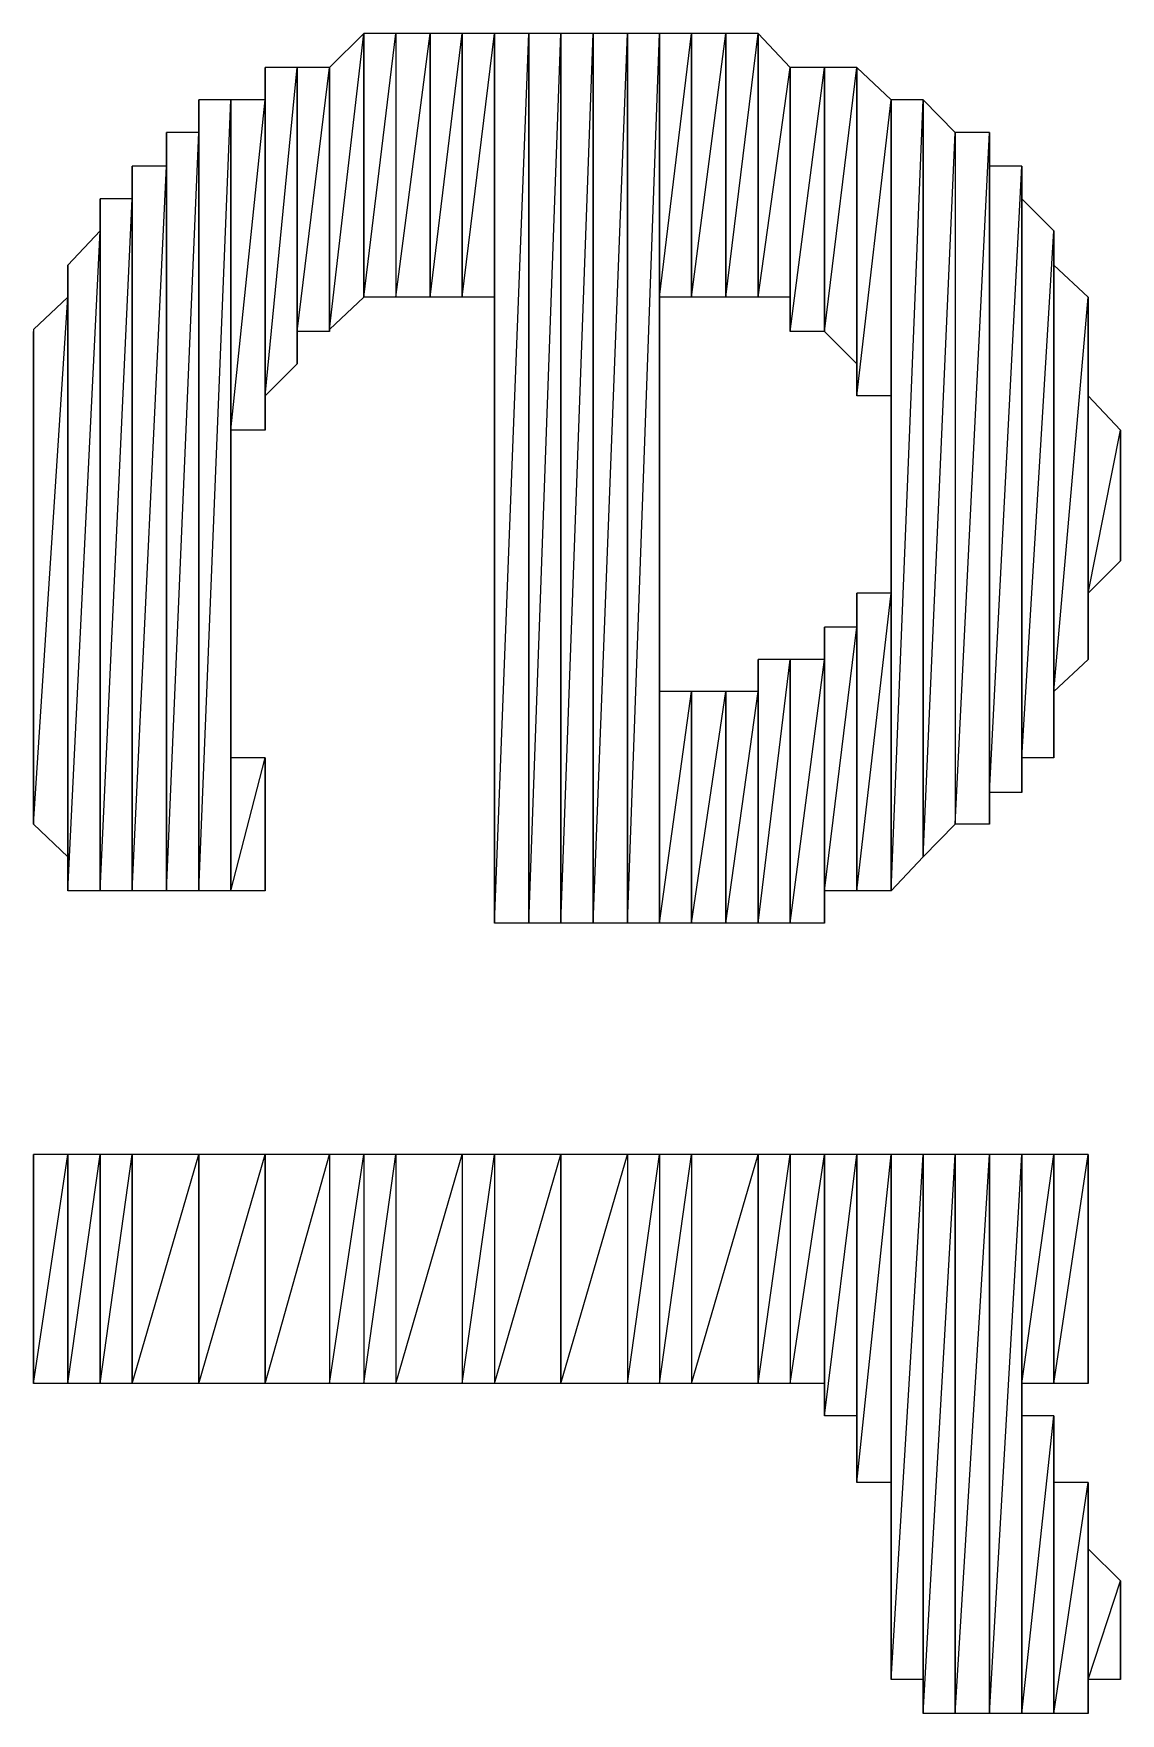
# Model space of a CAD drawing. Extents: x 0.1 to 11.6, y 0.2 to 16.4.
# Drawn here: x 0.91249 to 0.94, y 5.87414 to 5.91667 of the extents above; entities that cross this region are included whole.
import ezdxf

# ---------------------------------------------------------------- set-up
doc = ezdxf.new("R2010")
doc.units = 0
doc.header["$MEASUREMENT"] = 0

msp = doc.modelspace()

# ---------------------------------------------------------------- linework, layer by layer
at = {"color": 0}
for points in [[(0.920844, 5.91667), (0.919976, 5.91581), (0.919976, 5.90918)], [(0.920844, 5.91667), (0.920844, 5.91), (0.919976, 5.90918)], [(0.921658, 5.91667), (0.920844, 5.91667), (0.920844, 5.91)], [(0.921658, 5.91667), (0.921658, 5.91), (0.920844, 5.91)], [(0.920844, 5.91667), (0.920844, 5.91)], [(0.920844, 5.91667), (0.920844, 5.91)], [(0.922526, 5.91667), (0.921658, 5.91667), (0.921658, 5.91)], [(0.922526, 5.91667), (0.922526, 5.91), (0.921658, 5.91)], [(0.92334, 5.91667), (0.922526, 5.91667), (0.922526, 5.91)], [(0.92334, 5.91667), (0.92334, 5.91), (0.922526, 5.91)], [(0.922526, 5.91667), (0.922526, 5.91)], [(0.922526, 5.91667), (0.922526, 5.91)], [(0.922526, 5.91667), (0.922526, 5.91)], [(0.922526, 5.91667), (0.922526, 5.91)], [(0.924154, 5.91667), (0.92334, 5.91667), (0.92334, 5.91)], [(0.924154, 5.91667), (0.924154, 5.91), (0.92334, 5.91)], [(0.92334, 5.91667), (0.92334, 5.91)], [(0.92334, 5.91667), (0.92334, 5.91)], [(0.92334, 5.91667), (0.92334, 5.91)], [(0.92334, 5.91667), (0.92334, 5.91)], [(0.92334, 5.91667), (0.92334, 5.91)], [(0.92334, 5.91667), (0.92334, 5.91)], [(0.92334, 5.91667), (0.92334, 5.91)], [(0.92334, 5.91667), (0.92334, 5.91)], [(0.92334, 5.91667), (0.92334, 5.91)], [(0.92334, 5.91667), (0.92334, 5.91)], [(0.925022, 5.91667), (0.924154, 5.91667), (0.924154, 5.89415)], [(0.925022, 5.91667), (0.925022, 5.89415), (0.924154, 5.89415)], [(0.924154, 5.91667), (0.924154, 5.89415)], [(0.924154, 5.91667), (0.924154, 5.89415)], [(0.924154, 5.91667), (0.924154, 5.89415)], [(0.924154, 5.91667), (0.924154, 5.89415)], [(0.924154, 5.91667), (0.924154, 5.89415)], [(0.924154, 5.91667), (0.924154, 5.89415)], [(0.924154, 5.91667), (0.924154, 5.89415)], [(0.924154, 5.91667), (0.924154, 5.89415)], [(0.924154, 5.91667), (0.924154, 5.89415)], [(0.924154, 5.91667), (0.924154, 5.89415)], [(0.924154, 5.91667), (0.924154, 5.89415)], [(0.924154, 5.91667), (0.924154, 5.89415)], [(0.924154, 5.91667), (0.924154, 5.89415)], [(0.924154, 5.91667), (0.924154, 5.89415)], [(0.924154, 5.91667), (0.924154, 5.89415)], [(0.924154, 5.91667), (0.924154, 5.89415)], [(0.924154, 5.91667), (0.924154, 5.89415)], [(0.924154, 5.91667), (0.924154, 5.89415)], [(0.924154, 5.91667), (0.924154, 5.89415)], [(0.924154, 5.91667), (0.924154, 5.89415)], [(0.924154, 5.91667), (0.924154, 5.89415)], [(0.924154, 5.91667), (0.924154, 5.89415)], [(0.924154, 5.91667), (0.924154, 5.89497)], [(0.924154, 5.91667), (0.924154, 5.89415), (0.924154, 5.89497)], [(0.924154, 5.91667), (0.924154, 5.89497)], [(0.924154, 5.91667), (0.924154, 5.89497)], [(0.924154, 5.91667), (0.924154, 5.91)], [(0.924154, 5.91667), (0.924154, 5.91)], [(0.924154, 5.91667), (0.924154, 5.91)], [(0.924154, 5.91667), (0.924154, 5.91)], [(0.924154, 5.91667), (0.924154, 5.91)], [(0.924154, 5.91667), (0.924154, 5.91)], [(0.924154, 5.91667), (0.924154, 5.91)], [(0.924154, 5.91667), (0.924154, 5.91)], [(0.924154, 5.91667), (0.924154, 5.91)], [(0.924154, 5.91667), (0.924154, 5.91)], [(0.924154, 5.91667), (0.924154, 5.91)], [(0.924154, 5.91667), (0.924154, 5.91)], [(0.924154, 5.91667), (0.924154, 5.91)], [(0.924154, 5.91667), (0.924154, 5.91)], [(0.924154, 5.91667), (0.924154, 5.91)], [(0.924154, 5.91667), (0.924154, 5.91)], [(0.924154, 5.91667), (0.924154, 5.91)], [(0.924154, 5.91667), (0.924154, 5.91)], [(0.925836, 5.91667), (0.925022, 5.91667), (0.925022, 5.89415)], [(0.925836, 5.91667), (0.925836, 5.89415), (0.925022, 5.89415)], [(0.925022, 5.91667), (0.925022, 5.89415)], [(0.925022, 5.91667), (0.925022, 5.89415)], [(0.925022, 5.91667), (0.925022, 5.89415)], [(0.925022, 5.91667), (0.925022, 5.89415)], [(0.925022, 5.91667), (0.925022, 5.89415)], [(0.925022, 5.91667), (0.925022, 5.89415)], [(0.925022, 5.91667), (0.925022, 5.89415)], [(0.925022, 5.91667), (0.925022, 5.89415)], [(0.925022, 5.91667), (0.925022, 5.89415)], [(0.925022, 5.91667), (0.925022, 5.89415)], [(0.925022, 5.91667), (0.925022, 5.89415)], [(0.925022, 5.91667), (0.925022, 5.89415)], [(0.925022, 5.91667), (0.925022, 5.89415)], [(0.925022, 5.91667), (0.925022, 5.89415)], [(0.92665, 5.91667), (0.925836, 5.91667), (0.925836, 5.89415)], [(0.92665, 5.91667), (0.92665, 5.89415), (0.925836, 5.89415)], [(0.925836, 5.91667), (0.925836, 5.89415)], [(0.925836, 5.91667), (0.925836, 5.89415)], [(0.925836, 5.91667), (0.925836, 5.89415)], [(0.925836, 5.91667), (0.925836, 5.89415)], [(0.925836, 5.91667), (0.925836, 5.89415)], [(0.925836, 5.91667), (0.925836, 5.89415)], [(0.925836, 5.91667), (0.925836, 5.89415)], [(0.925836, 5.91667), (0.925836, 5.89415)], [(0.925836, 5.91667), (0.925836, 5.89415)], [(0.925836, 5.91667), (0.925836, 5.89415)], [(0.927518, 5.91667), (0.92665, 5.91667), (0.92665, 5.89415)], [(0.927518, 5.91667), (0.927518, 5.89415), (0.92665, 5.89415)], [(0.92665, 5.91667), (0.92665, 5.89415)], [(0.92665, 5.91667), (0.92665, 5.89415)], [(0.92665, 5.91667), (0.92665, 5.89415)], [(0.92665, 5.91667), (0.92665, 5.89415)], [(0.92665, 5.91667), (0.92665, 5.89415)], [(0.92665, 5.91667), (0.92665, 5.89415)], [(0.92665, 5.91667), (0.92665, 5.89415)], [(0.92665, 5.91667), (0.92665, 5.89415)], [(0.928331, 5.91667), (0.927518, 5.91667), (0.927518, 5.89415)], [(0.928331, 5.91667), (0.928331, 5.89415), (0.927518, 5.89415)], [(0.927518, 5.91667), (0.927518, 5.89415)], [(0.927518, 5.91667), (0.927518, 5.89415)], [(0.927518, 5.91667), (0.927518, 5.89415)], [(0.927518, 5.91667), (0.927518, 5.89415)], [(0.927518, 5.91667), (0.927518, 5.89415)], [(0.927518, 5.91667), (0.927518, 5.89415)], [(0.927518, 5.91667), (0.927518, 5.89415)], [(0.927518, 5.91667), (0.927518, 5.89415)], [(0.927518, 5.91667), (0.927518, 5.89415)], [(0.927518, 5.91667), (0.927518, 5.89415)], [(0.927518, 5.91667), (0.927518, 5.89415)], [(0.927518, 5.91667), (0.927518, 5.89415)], [(0.927518, 5.91667), (0.927518, 5.89415)], [(0.927518, 5.91667), (0.927518, 5.89415)], [(0.929144, 5.91667), (0.928331, 5.91667), (0.928331, 5.91)], [(0.929144, 5.91667), (0.929144, 5.91), (0.928331, 5.91)], [(0.928331, 5.91667), (0.928331, 5.91)], [(0.928331, 5.91667), (0.928331, 5.91)], [(0.928331, 5.91667), (0.928331, 5.91)], [(0.928331, 5.91667), (0.928331, 5.91)], [(0.928331, 5.91667), (0.928331, 5.91)], [(0.928331, 5.91667), (0.928331, 5.91)], [(0.928331, 5.91667), (0.928331, 5.91)], [(0.928331, 5.91667), (0.928331, 5.91)], [(0.928331, 5.91667), (0.928331, 5.91)], [(0.928331, 5.91667), (0.928331, 5.91)], [(0.928331, 5.91667), (0.928331, 5.91)], [(0.928331, 5.91667), (0.928331, 5.91)], [(0.928331, 5.91667), (0.928331, 5.91)], [(0.928331, 5.91667), (0.928331, 5.91)], [(0.928331, 5.91667), (0.928331, 5.91)], [(0.928331, 5.91667), (0.928331, 5.91)], [(0.928331, 5.91667), (0.928331, 5.91)], [(0.928331, 5.91667), (0.928331, 5.91)], [(0.928331, 5.91667), (0.928331, 5.91)], [(0.928331, 5.91667), (0.928331, 5.91)], [(0.928331, 5.91667), (0.928331, 5.91)], [(0.928331, 5.91667), (0.928331, 5.91)], [(0.928331, 5.91667), (0.928331, 5.91)], [(0.928331, 5.91667), (0.928331, 5.91)], [(0.928331, 5.91667), (0.928331, 5.91)], [(0.928331, 5.91667), (0.928331, 5.91)], [(0.928331, 5.91667), (0.928331, 5.91)], [(0.928331, 5.91667), (0.928331, 5.91)], [(0.928331, 5.91667), (0.928331, 5.91)], [(0.928331, 5.91667), (0.928331, 5.91)], [(0.928331, 5.91667), (0.928331, 5.91)], [(0.928331, 5.91667), (0.928331, 5.91)], [(0.928331, 5.91667), (0.928331, 5.91)], [(0.928331, 5.91667), (0.928331, 5.91)], [(0.928331, 5.91667), (0.928331, 5.91)], [(0.928331, 5.91667), (0.928331, 5.91)], [(0.928331, 5.91667), (0.928331, 5.91)], [(0.928331, 5.91667), (0.928331, 5.91)], [(0.928331, 5.91667), (0.928331, 5.91)], [(0.928331, 5.91667), (0.928331, 5.91)], [(0.928331, 5.91667), (0.928331, 5.91)], [(0.928331, 5.91667), (0.928331, 5.91)], [(0.928331, 5.91667), (0.928331, 5.91)], [(0.928331, 5.91667), (0.928331, 5.91)], [(0.928331, 5.91667), (0.928331, 5.91)], [(0.928331, 5.91667), (0.928331, 5.91)], [(0.928331, 5.91667), (0.928331, 5.91)], [(0.928331, 5.91667), (0.928331, 5.91)], [(0.928331, 5.91667), (0.928331, 5.91)], [(0.928331, 5.91667), (0.928331, 5.91)], [(0.928331, 5.91667), (0.928331, 5.91)], [(0.928331, 5.91667), (0.928331, 5.91)], [(0.928331, 5.91667), (0.928331, 5.91)], [(0.928331, 5.91667), (0.928331, 5.91)], [(0.928331, 5.91667), (0.928331, 5.91)], [(0.928331, 5.91667), (0.928331, 5.91)], [(0.928331, 5.91667), (0.928331, 5.91)], [(0.928331, 5.91667), (0.928331, 5.91)], [(0.928331, 5.91667), (0.928331, 5.91)], [(0.928331, 5.91667), (0.928331, 5.91)], [(0.928331, 5.91667), (0.928331, 5.91)], [(0.928331, 5.91667), (0.928331, 5.91)], [(0.928331, 5.91667), (0.928331, 5.91)], [(0.928331, 5.91667), (0.928331, 5.91)], [(0.928331, 5.91667), (0.928331, 5.91)], [(0.928331, 5.91667), (0.928331, 5.91)], [(0.928331, 5.91667), (0.928331, 5.91)], [(0.928331, 5.91667), (0.928331, 5.91)], [(0.928331, 5.91667), (0.928331, 5.91)], [(0.928331, 5.91667), (0.928331, 5.91)], [(0.928331, 5.91667), (0.928331, 5.91)], [(0.928331, 5.91667), (0.928331, 5.91)], [(0.928331, 5.91667), (0.928331, 5.91)], [(0.928331, 5.91667), (0.928331, 5.91)], [(0.928331, 5.91667), (0.928331, 5.91)], [(0.928331, 5.91667), (0.928331, 5.91)], [(0.928331, 5.91667), (0.928331, 5.91)], [(0.928331, 5.91667), (0.928331, 5.91)], [(0.928331, 5.91667), (0.928331, 5.91)], [(0.928331, 5.91667), (0.928331, 5.91)], [(0.928331, 5.91667), (0.928331, 5.91)], [(0.928331, 5.91667), (0.928331, 5.91)], [(0.930012, 5.91667), (0.929144, 5.91667), (0.929144, 5.91)], [(0.930012, 5.91667), (0.930012, 5.91), (0.929144, 5.91)], [(0.929144, 5.91667), (0.929144, 5.91)], [(0.929144, 5.91667), (0.929144, 5.91)], [(0.929144, 5.91667), (0.929144, 5.91)], [(0.929144, 5.91667), (0.929144, 5.91)], [(0.929144, 5.91667), (0.929144, 5.91)], [(0.929144, 5.91667), (0.929144, 5.91)], [(0.930826, 5.91667), (0.930012, 5.91667), (0.930012, 5.91)], [(0.930826, 5.91667), (0.930826, 5.91), (0.930012, 5.91)], [(0.930012, 5.91667), (0.930012, 5.91)], [(0.930012, 5.91667), (0.930012, 5.91)], [(0.930012, 5.91667), (0.930012, 5.91)], [(0.930012, 5.91667), (0.930012, 5.91)], [(0.93164, 5.91581), (0.930826, 5.91667), (0.930826, 5.91)], [(0.930826, 5.91667), (0.930826, 5.91)], [(0.930826, 5.91667), (0.930826, 5.91)], [(0.930826, 5.91667), (0.930826, 5.91)], [(0.930826, 5.91667), (0.930826, 5.91)], [(0.930826, 5.91667), (0.930826, 5.91)], [(0.930826, 5.91667), (0.930826, 5.91)], [(0.930826, 5.91667), (0.930826, 5.91)], [(0.930826, 5.91667), (0.930826, 5.91)], [(0.919163, 5.91581), (0.918349, 5.91581), (0.918349, 5.9075)], [(0.919163, 5.91581), (0.919163, 5.90831), (0.918349, 5.9075)], [(0.918349, 5.91581), (0.918349, 5.90663)], [(0.918349, 5.91581), (0.918349, 5.90663)], [(0.919976, 5.91581), (0.919163, 5.91581), (0.919163, 5.90913)], [(0.919976, 5.91581), (0.919976, 5.90913), (0.919163, 5.90913)], [(0.919163, 5.91581), (0.919163, 5.90913)], [(0.919163, 5.91581), (0.919163, 5.90913)], [(0.919163, 5.91581), (0.919163, 5.90831)], [(0.919163, 5.91581), (0.919163, 5.90831)], [(0.919976, 5.91581), (0.919976, 5.90913)], [(0.919976, 5.91581), (0.919976, 5.90913)], [(0.93164, 5.91581), (0.93164, 5.91), (0.930826, 5.91)], [(0.932508, 5.91581), (0.93164, 5.91581), (0.93164, 5.90913)], [(0.932508, 5.91581), (0.932508, 5.90913), (0.93164, 5.90913)], [(0.93164, 5.91581), (0.93164, 5.90913)], [(0.93164, 5.91581), (0.93164, 5.90913)], [(0.93164, 5.91581), (0.93164, 5.91)], [(0.93164, 5.91581), (0.93164, 5.90913), (0.93164, 5.91)], [(0.93164, 5.91581), (0.93164, 5.91)], [(0.93164, 5.91581), (0.93164, 5.91)], [(0.933322, 5.91581), (0.932508, 5.91581), (0.932508, 5.90913)], [(0.933322, 5.91581), (0.933322, 5.90831), (0.932508, 5.90913)], [(0.932508, 5.91581), (0.932508, 5.90913)], [(0.932508, 5.91581), (0.932508, 5.90913)], [(0.932508, 5.91581), (0.932508, 5.90913)], [(0.932508, 5.91581), (0.932508, 5.90913)], [(0.932508, 5.91581), (0.932508, 5.90913)], [(0.932508, 5.91581), (0.932508, 5.90913)], [(0.932508, 5.91581), (0.932508, 5.90913)], [(0.932508, 5.91581), (0.932508, 5.90913)], [(0.932508, 5.91581), (0.932508, 5.90913)], [(0.932508, 5.91581), (0.932508, 5.90913)], [(0.93419, 5.91499), (0.933322, 5.91581), (0.933322, 5.9075)], [(0.933322, 5.91581), (0.933322, 5.9075)], [(0.933322, 5.91581), (0.933322, 5.9075)], [(0.933322, 5.91581), (0.933322, 5.90831)], [(0.933322, 5.91581), (0.933322, 5.9075), (0.933322, 5.90831)], [(0.933322, 5.91581), (0.933322, 5.90831)], [(0.933322, 5.91581), (0.933322, 5.90831)], [(0.933322, 5.91581), (0.933322, 5.90831)], [(0.933322, 5.91581), (0.933322, 5.90831)], [(0.933322, 5.91581), (0.933322, 5.90831)], [(0.933322, 5.91581), (0.933322, 5.90831)], [(0.933322, 5.91581), (0.933322, 5.90831)], [(0.933322, 5.91581), (0.933322, 5.90831)], [(0.933322, 5.91581), (0.933322, 5.90831)], [(0.933322, 5.91581), (0.933322, 5.90831)], [(0.917481, 5.91499), (0.916667, 5.91499), (0.916667, 5.89497)], [(0.917481, 5.91499), (0.917481, 5.89497), (0.916667, 5.89497)], [(0.916667, 5.91499), (0.916667, 5.89497)], [(0.916667, 5.91499), (0.916667, 5.89497)], [(0.918349, 5.91499), (0.917481, 5.91499), (0.917481, 5.90663)], [(0.918349, 5.91499), (0.918349, 5.90663), (0.917481, 5.90663)], [(0.917481, 5.91499), (0.917481, 5.90663)], [(0.917481, 5.91499), (0.917481, 5.90663)], [(0.917481, 5.91499), (0.917481, 5.905)], [(0.917481, 5.91499), (0.917481, 5.905)], [(0.917481, 5.91499), (0.917481, 5.90414)], [(0.917481, 5.91499), (0.917481, 5.90414)], [(0.917481, 5.91499), (0.917481, 5.89497)], [(0.917481, 5.91499), (0.917481, 5.89497)], [(0.917481, 5.91499), (0.917481, 5.89497)], [(0.917481, 5.91499), (0.917481, 5.89497)], [(0.917481, 5.91499), (0.917481, 5.89497)], [(0.917481, 5.91499), (0.917481, 5.89497)], [(0.917481, 5.91499), (0.917481, 5.89497)], [(0.917481, 5.91499), (0.917481, 5.89497)], [(0.917481, 5.91499), (0.917481, 5.89497)], [(0.917481, 5.91499), (0.917481, 5.89497)], [(0.93419, 5.91499), (0.93419, 5.9075), (0.933322, 5.9075)], [(0.935004, 5.91499), (0.93419, 5.91499), (0.93419, 5.89497)], [(0.935004, 5.91499), (0.935004, 5.89583), (0.93419, 5.89497)], [(0.93419, 5.91499), (0.93419, 5.905)], [(0.93419, 5.91499), (0.93419, 5.905)], [(0.93419, 5.91499), (0.93419, 5.90582)], [(0.93419, 5.91499), (0.93419, 5.905), (0.93419, 5.90582)], [(0.93419, 5.91499), (0.93419, 5.90582)], [(0.93419, 5.91499), (0.93419, 5.90582)], [(0.93419, 5.91499), (0.93419, 5.90582)], [(0.93419, 5.91499), (0.93419, 5.90582)], [(0.93419, 5.91499), (0.93419, 5.90663)], [(0.93419, 5.91499), (0.93419, 5.90582), (0.93419, 5.90663)], [(0.93419, 5.91499), (0.93419, 5.90663)], [(0.93419, 5.91499), (0.93419, 5.90663)], [(0.93419, 5.91499), (0.93419, 5.90663)], [(0.93419, 5.91499), (0.93419, 5.90663)], [(0.93419, 5.91499), (0.93419, 5.90663)], [(0.93419, 5.91499), (0.93419, 5.90663)], [(0.93419, 5.91499), (0.93419, 5.90663)], [(0.93419, 5.91499), (0.93419, 5.90663)], [(0.93419, 5.91499), (0.93419, 5.9075)], [(0.93419, 5.91499), (0.93419, 5.90663), (0.93419, 5.9075)], [(0.93419, 5.91499), (0.93419, 5.9075)], [(0.93419, 5.91499), (0.93419, 5.9075)], [(0.93419, 5.91499), (0.93419, 5.9075)], [(0.93419, 5.91499), (0.93419, 5.9075)], [(0.935818, 5.91417), (0.935004, 5.91499), (0.935004, 5.89583)], [(0.935004, 5.91499), (0.935004, 5.89583)], [(0.935004, 5.91499), (0.935004, 5.89583)], [(0.916667, 5.91417), (0.915853, 5.91417), (0.915853, 5.89497)], [(0.916667, 5.91417), (0.916667, 5.89497), (0.915853, 5.89497)], [(0.915853, 5.91417), (0.915853, 5.89497)], [(0.915853, 5.91417), (0.915853, 5.89497)], [(0.916667, 5.91417), (0.916667, 5.89497)], [(0.916667, 5.91417), (0.916667, 5.89497)], [(0.916667, 5.91417), (0.916667, 5.89497)], [(0.916667, 5.91417), (0.916667, 5.89497)], [(0.935818, 5.91417), (0.935818, 5.89665), (0.935004, 5.89583)], [(0.936686, 5.91417), (0.935818, 5.91417), (0.935818, 5.89665)], [(0.936686, 5.91417), (0.936686, 5.89665), (0.935818, 5.89665)], [(0.936686, 5.91331), (0.936686, 5.91417), (0.936686, 5.89665)], [(0.915853, 5.91331), (0.914985, 5.91331), (0.914985, 5.89497)], [(0.915853, 5.91331), (0.915853, 5.89497), (0.914985, 5.89497)], [(0.914985, 5.91331), (0.914985, 5.89497)], [(0.914985, 5.91331), (0.914985, 5.89497)], [(0.915853, 5.91331), (0.915853, 5.89497)], [(0.915853, 5.91331), (0.915853, 5.89497)], [(0.9375, 5.91331), (0.936686, 5.91331), (0.936686, 5.89746)], [(0.9375, 5.91331), (0.9375, 5.89746), (0.936686, 5.89746)], [(0.936686, 5.91331), (0.936686, 5.89665)], [(0.9375, 5.91249), (0.9375, 5.91331), (0.9375, 5.89746)], [(0.914985, 5.91249), (0.914171, 5.91249), (0.914171, 5.89497)], [(0.914985, 5.91249), (0.914985, 5.89497), (0.914171, 5.89497)], [(0.914171, 5.91249), (0.914171, 5.89497)], [(0.914171, 5.91249), (0.914171, 5.89497)], [(0.914985, 5.91249), (0.914985, 5.89497)], [(0.914985, 5.91249), (0.914985, 5.89497)], [(0.914985, 5.91249), (0.914985, 5.89497)], [(0.914985, 5.91249), (0.914985, 5.89497)], [(0.938314, 5.91168), (0.9375, 5.91249), (0.9375, 5.89833)], [(0.9375, 5.91249), (0.9375, 5.89746)], [(0.914171, 5.91168), (0.913357, 5.91081), (0.913357, 5.89497)], [(0.914171, 5.91168), (0.914171, 5.89497), (0.913357, 5.89497)], [(0.914171, 5.91168), (0.914171, 5.89497)], [(0.914171, 5.91168), (0.914171, 5.89497)], [(0.914171, 5.91168), (0.914171, 5.89497)], [(0.914171, 5.91168), (0.914171, 5.89497)], [(0.914171, 5.91168), (0.914171, 5.89497)], [(0.914171, 5.91168), (0.914171, 5.89497)], [(0.914171, 5.91168), (0.914171, 5.89497)], [(0.914171, 5.91168), (0.914171, 5.89497)], [(0.914171, 5.91168), (0.914171, 5.89497)], [(0.914171, 5.91168), (0.914171, 5.89497)], [(0.938314, 5.91168), (0.938314, 5.89833), (0.9375, 5.89833)], [(0.938314, 5.91081), (0.938314, 5.91168), (0.938314, 5.89833)], [(0.913357, 5.91081), (0.913357, 5.89497)], [(0.913357, 5.91081), (0.913357, 5.89497)], [(0.913357, 5.91081), (0.913357, 5.89497)], [(0.913357, 5.91081), (0.913357, 5.89497)], [(0.913357, 5.91081), (0.913357, 5.89497)], [(0.913357, 5.91081), (0.913357, 5.89497)], [(0.913357, 5.91081), (0.913357, 5.89497)], [(0.913357, 5.91081), (0.913357, 5.89497)], [(0.939182, 5.91), (0.938314, 5.91081), (0.938314, 5.90001)], [(0.938314, 5.91081), (0.938314, 5.89914)], [(0.938314, 5.91081), (0.938314, 5.89914)], [(0.938314, 5.91081), (0.938314, 5.89833)], [(0.913357, 5.91), (0.912489, 5.90918), (0.912489, 5.89665)], [(0.913357, 5.91), (0.913357, 5.89583), (0.912489, 5.89665)], [(0.913357, 5.91), (0.913357, 5.89497)], [(0.913357, 5.91), (0.913357, 5.89497)], [(0.913357, 5.91), (0.913357, 5.89497)], [(0.913357, 5.91), (0.913357, 5.89497)], [(0.913357, 5.91), (0.913357, 5.89497)], [(0.913357, 5.91), (0.913357, 5.89497)], [(0.913357, 5.91), (0.913357, 5.89583)], [(0.913357, 5.91), (0.913357, 5.89497), (0.913357, 5.89583)], [(0.913357, 5.91), (0.913357, 5.89583)], [(0.913357, 5.91), (0.913357, 5.89583)], [(0.913357, 5.91), (0.913357, 5.89583)], [(0.913357, 5.91), (0.913357, 5.89583)], [(0.924154, 5.91), (0.924154, 5.90001)], [(0.924154, 5.91), (0.924154, 5.89833), (0.924154, 5.90001)], [(0.928331, 5.90913), (0.928331, 5.91), (0.928331, 5.90831)], [(0.939182, 5.91), (0.939182, 5.90082), (0.938314, 5.90001)], [(0.939182, 5.90913), (0.939182, 5.91), (0.939182, 5.90082)], [(0.912489, 5.90913), (0.912489, 5.89665)], [(0.912489, 5.90913), (0.912489, 5.89665)], [(0.912489, 5.90913), (0.912489, 5.89665)], [(0.912489, 5.90913), (0.912489, 5.89665)], [(0.912489, 5.90913), (0.912489, 5.89746)], [(0.912489, 5.90913), (0.912489, 5.89665), (0.912489, 5.89746)], [(0.928331, 5.90913), (0.928331, 5.90831)], [(0.939182, 5.90831), (0.939182, 5.90913), (0.939182, 5.90082)], [(0.939182, 5.90913), (0.939182, 5.90082)], [(0.912489, 5.90831), (0.912489, 5.89833)], [(0.912489, 5.90831), (0.912489, 5.89746), (0.912489, 5.89833)], [(0.912489, 5.90831), (0.912489, 5.89833)], [(0.912489, 5.90831), (0.912489, 5.89833)], [(0.912489, 5.90831), (0.912489, 5.89914)], [(0.912489, 5.90831), (0.912489, 5.89833), (0.912489, 5.89914)], [(0.928331, 5.9075), (0.928331, 5.90831)], [(0.939182, 5.9075), (0.939182, 5.90831), (0.939182, 5.90164)], [(0.939182, 5.90831), (0.939182, 5.90082)], [(0.912489, 5.9075), (0.912489, 5.89914)], [(0.912489, 5.9075), (0.912489, 5.89914)], [(0.912489, 5.9075), (0.912489, 5.90001)], [(0.912489, 5.9075), (0.912489, 5.89914), (0.912489, 5.90001)], [(0.912489, 5.9075), (0.912489, 5.90082)], [(0.912489, 5.9075), (0.912489, 5.90001), (0.912489, 5.90082)], [(0.928331, 5.9075), (0.928331, 5.90663)], [(0.939996, 5.90663), (0.939182, 5.9075), (0.939182, 5.9025)], [(0.939182, 5.9075), (0.939182, 5.90164)], [(0.912489, 5.90663), (0.912489, 5.90082)], [(0.912489, 5.90663), (0.912489, 5.90082)], [(0.912489, 5.90663), (0.912489, 5.90164)], [(0.912489, 5.90663), (0.912489, 5.90082), (0.912489, 5.90164)], [(0.912489, 5.90663), (0.912489, 5.9025)], [(0.912489, 5.90663), (0.912489, 5.90164), (0.912489, 5.9025)], [(0.928331, 5.90663), (0.928331, 5.90414)], [(0.928331, 5.90663), (0.928331, 5.90414)], [(0.939996, 5.90663), (0.939996, 5.90332), (0.939182, 5.9025)], [(0.939996, 5.90582), (0.939996, 5.90663), (0.939996, 5.90332)], [(0.912489, 5.90582), (0.912489, 5.90332)], [(0.912489, 5.90582), (0.912489, 5.9025), (0.912489, 5.90332)], [(0.912489, 5.90582), (0.912489, 5.90332)], [(0.912489, 5.90582), (0.912489, 5.90332)], [(0.912489, 5.90582), (0.912489, 5.90414)], [(0.912489, 5.90582), (0.912489, 5.90332), (0.912489, 5.90414)], [(0.939996, 5.90582), (0.939996, 5.90414)], [(0.939996, 5.90582), (0.939996, 5.90332)], [(0.912489, 5.905), (0.912489, 5.90414)], [(0.93419, 5.905), (0.93419, 5.89497)], [(0.93419, 5.905), (0.93419, 5.89497)], [(0.93419, 5.905), (0.93419, 5.89497)], [(0.93419, 5.905), (0.93419, 5.89497)], [(0.93419, 5.905), (0.93419, 5.89497)], [(0.93419, 5.905), (0.93419, 5.89497)], [(0.917481, 5.90332), (0.917481, 5.90414), (0.917481, 5.89497)], [(0.928331, 5.90414), (0.928331, 5.9025)], [(0.928331, 5.90414), (0.928331, 5.9025)], [(0.93419, 5.90414), (0.93419, 5.89497)], [(0.93419, 5.90414), (0.93419, 5.89497)], [(0.93419, 5.90414), (0.93419, 5.89497)], [(0.93419, 5.90414), (0.93419, 5.89497)], [(0.93419, 5.90414), (0.93419, 5.89497)], [(0.93419, 5.90414), (0.93419, 5.89497)], [(0.93419, 5.90414), (0.93419, 5.89497)], [(0.93419, 5.90414), (0.93419, 5.89497)], [(0.917481, 5.9025), (0.917481, 5.90332), (0.917481, 5.89497)], [(0.917481, 5.90332), (0.917481, 5.89497)], [(0.917481, 5.90332), (0.917481, 5.89497)], [(0.917481, 5.90332), (0.917481, 5.89497)], [(0.93419, 5.90332), (0.93419, 5.89497)], [(0.93419, 5.90332), (0.93419, 5.89497)], [(0.93419, 5.90332), (0.93419, 5.89497)], [(0.93419, 5.90332), (0.93419, 5.89497)], [(0.93419, 5.90332), (0.93419, 5.89497)], [(0.93419, 5.90332), (0.93419, 5.89497)], [(0.93419, 5.90332), (0.93419, 5.89497)], [(0.93419, 5.90332), (0.93419, 5.89497)], [(0.93419, 5.90332), (0.93419, 5.89497)], [(0.93419, 5.90332), (0.93419, 5.89497)], [(0.93419, 5.90332), (0.93419, 5.89497)], [(0.93419, 5.90332), (0.93419, 5.89497)], [(0.917481, 5.90164), (0.917481, 5.9025), (0.917481, 5.89497)], [(0.917481, 5.9025), (0.917481, 5.89497)], [(0.917481, 5.9025), (0.917481, 5.89497)], [(0.917481, 5.9025), (0.917481, 5.89497)], [(0.928331, 5.90164), (0.928331, 5.9025), (0.928331, 5.90082)], [(0.93419, 5.9025), (0.933322, 5.9025), (0.933322, 5.89497)], [(0.93419, 5.9025), (0.93419, 5.89497), (0.933322, 5.89497)], [(0.933322, 5.9025), (0.933322, 5.89497)], [(0.933322, 5.9025), (0.933322, 5.89497)], [(0.933322, 5.9025), (0.933322, 5.89497)], [(0.933322, 5.9025), (0.933322, 5.89497)], [(0.933322, 5.9025), (0.933322, 5.89497)], [(0.933322, 5.9025), (0.933322, 5.89497)], [(0.933322, 5.9025), (0.933322, 5.89497)], [(0.933322, 5.9025), (0.933322, 5.89497)], [(0.917481, 5.90082), (0.917481, 5.90164), (0.917481, 5.89497)], [(0.917481, 5.90164), (0.917481, 5.89497)], [(0.928331, 5.90164), (0.928331, 5.90082)], [(0.928331, 5.90164), (0.928331, 5.90082)], [(0.933322, 5.90164), (0.932508, 5.90164), (0.932508, 5.89497)], [(0.933322, 5.90164), (0.933322, 5.89497), (0.932508, 5.89497)], [(0.932508, 5.90164), (0.932508, 5.89497)], [(0.932508, 5.90164), (0.932508, 5.89497)], [(0.932508, 5.90164), (0.932508, 5.89415)], [(0.932508, 5.90164), (0.932508, 5.89415)], [(0.932508, 5.90164), (0.932508, 5.89415)], [(0.932508, 5.90164), (0.932508, 5.89415)], [(0.932508, 5.90164), (0.932508, 5.89415)], [(0.932508, 5.90164), (0.932508, 5.89415)], [(0.933322, 5.90164), (0.933322, 5.89497)], [(0.933322, 5.90164), (0.933322, 5.89497)], [(0.933322, 5.90164), (0.933322, 5.89497)], [(0.933322, 5.90164), (0.933322, 5.89497)], [(0.917481, 5.90001), (0.917481, 5.90082), (0.917481, 5.89497)], [(0.917481, 5.90082), (0.917481, 5.89497)], [(0.917481, 5.90082), (0.917481, 5.89497)], [(0.917481, 5.90082), (0.917481, 5.89497)], [(0.928331, 5.90082), (0.928331, 5.90082)], [(0.928331, 5.90001), (0.928331, 5.90082), (0.928331, 5.89415)], [(0.93164, 5.90082), (0.930826, 5.90082), (0.930826, 5.89415)], [(0.93164, 5.90082), (0.93164, 5.89415), (0.930826, 5.89415)], [(0.930826, 5.90082), (0.930826, 5.89415)], [(0.930826, 5.90082), (0.930826, 5.89415)], [(0.930826, 5.90082), (0.930826, 5.89415)], [(0.930826, 5.90082), (0.930826, 5.89415)], [(0.930826, 5.90082), (0.930826, 5.89415)], [(0.930826, 5.90082), (0.930826, 5.89415)], [(0.932508, 5.90082), (0.93164, 5.90082), (0.93164, 5.89415)], [(0.932508, 5.90082), (0.932508, 5.89415), (0.93164, 5.89415)], [(0.93164, 5.90082), (0.93164, 5.89415)], [(0.93164, 5.90082), (0.93164, 5.89415)], [(0.93164, 5.90082), (0.93164, 5.89415)], [(0.93164, 5.90082), (0.93164, 5.89415)], [(0.93164, 5.90082), (0.93164, 5.89415)], [(0.93164, 5.90082), (0.93164, 5.89415)], [(0.93164, 5.90082), (0.93164, 5.89415)], [(0.93164, 5.90082), (0.93164, 5.89415)], [(0.932508, 5.90082), (0.932508, 5.89415)], [(0.932508, 5.90082), (0.932508, 5.89415)], [(0.917481, 5.89914), (0.917481, 5.90001), (0.917481, 5.89497)], [(0.917481, 5.90001), (0.917481, 5.89497)], [(0.929144, 5.90001), (0.928331, 5.90001), (0.928331, 5.89415)], [(0.929144, 5.90001), (0.929144, 5.89415), (0.928331, 5.89415)], [(0.928331, 5.90001), (0.928331, 5.89415)], [(0.928331, 5.90001), (0.928331, 5.89415)], [(0.928331, 5.90001), (0.928331, 5.89415)], [(0.928331, 5.90001), (0.928331, 5.89415)], [(0.928331, 5.90001), (0.928331, 5.89415)], [(0.928331, 5.90001), (0.928331, 5.89415)], [(0.928331, 5.90001), (0.928331, 5.89415)], [(0.928331, 5.90001), (0.928331, 5.89415)], [(0.928331, 5.90001), (0.928331, 5.89415)], [(0.928331, 5.90001), (0.928331, 5.89415)], [(0.928331, 5.90001), (0.928331, 5.89415)], [(0.928331, 5.90001), (0.928331, 5.89415)], [(0.928331, 5.90001), (0.928331, 5.89415)], [(0.928331, 5.90001), (0.928331, 5.89415)], [(0.928331, 5.90001), (0.928331, 5.89415)], [(0.928331, 5.90001), (0.928331, 5.89415)], [(0.928331, 5.90001), (0.928331, 5.89415)], [(0.928331, 5.90001), (0.928331, 5.89415)], [(0.928331, 5.90001), (0.928331, 5.89415)], [(0.928331, 5.90001), (0.928331, 5.89415)], [(0.928331, 5.90001), (0.928331, 5.89415)], [(0.928331, 5.90001), (0.928331, 5.89415)], [(0.928331, 5.90001), (0.928331, 5.89415)], [(0.928331, 5.90001), (0.928331, 5.89415)], [(0.928331, 5.90001), (0.928331, 5.89415)], [(0.928331, 5.90001), (0.928331, 5.89415)], [(0.928331, 5.90001), (0.928331, 5.89415)], [(0.928331, 5.90001), (0.928331, 5.89415)], [(0.928331, 5.90001), (0.928331, 5.89415)], [(0.928331, 5.90001), (0.928331, 5.89415)], [(0.928331, 5.90001), (0.928331, 5.89415)], [(0.928331, 5.90001), (0.928331, 5.89415)], [(0.928331, 5.90001), (0.928331, 5.89415)], [(0.928331, 5.90001), (0.928331, 5.89415)], [(0.928331, 5.90001), (0.928331, 5.89415)], [(0.928331, 5.90001), (0.928331, 5.89415)], [(0.928331, 5.90001), (0.928331, 5.89415)], [(0.928331, 5.90001), (0.928331, 5.89415)], [(0.928331, 5.90001), (0.928331, 5.89415)], [(0.928331, 5.90001), (0.928331, 5.89415)], [(0.928331, 5.90001), (0.928331, 5.89415)], [(0.928331, 5.90001), (0.928331, 5.89415)], [(0.928331, 5.90001), (0.928331, 5.89415)], [(0.928331, 5.90001), (0.928331, 5.89415)], [(0.928331, 5.90001), (0.928331, 5.89415)], [(0.928331, 5.90001), (0.928331, 5.89415)], [(0.928331, 5.90001), (0.928331, 5.89415)], [(0.928331, 5.90001), (0.928331, 5.89415)], [(0.928331, 5.90001), (0.928331, 5.89415)], [(0.928331, 5.90001), (0.928331, 5.89415)], [(0.928331, 5.90001), (0.928331, 5.89415)], [(0.928331, 5.90001), (0.928331, 5.89415)], [(0.928331, 5.90001), (0.928331, 5.89415)], [(0.928331, 5.90001), (0.928331, 5.89415)], [(0.928331, 5.90001), (0.928331, 5.89415)], [(0.928331, 5.90001), (0.928331, 5.89415)], [(0.928331, 5.90001), (0.928331, 5.89415)], [(0.928331, 5.90001), (0.928331, 5.89415)], [(0.928331, 5.90001), (0.928331, 5.89415)], [(0.928331, 5.90001), (0.928331, 5.89415)], [(0.928331, 5.90001), (0.928331, 5.89415)], [(0.928331, 5.90001), (0.928331, 5.89415)], [(0.928331, 5.90001), (0.928331, 5.89415)], [(0.928331, 5.90001), (0.928331, 5.89415)], [(0.928331, 5.90001), (0.928331, 5.89415)], [(0.928331, 5.90001), (0.928331, 5.89415)], [(0.928331, 5.90001), (0.928331, 5.89415)], [(0.928331, 5.90001), (0.928331, 5.89415)], [(0.928331, 5.90001), (0.928331, 5.89415)], [(0.928331, 5.90001), (0.928331, 5.89415)], [(0.928331, 5.90001), (0.928331, 5.89415)], [(0.928331, 5.90001), (0.928331, 5.89415)], [(0.928331, 5.90001), (0.928331, 5.89415)], [(0.928331, 5.90001), (0.928331, 5.89415)], [(0.928331, 5.90001), (0.928331, 5.89415)], [(0.928331, 5.90001), (0.928331, 5.89415)], [(0.928331, 5.90001), (0.928331, 5.89415)], [(0.930012, 5.90001), (0.929144, 5.90001), (0.929144, 5.89415)], [(0.930012, 5.90001), (0.930012, 5.89415), (0.929144, 5.89415)], [(0.929144, 5.90001), (0.929144, 5.89415)], [(0.929144, 5.90001), (0.929144, 5.89415)], [(0.929144, 5.90001), (0.929144, 5.89415)], [(0.929144, 5.90001), (0.929144, 5.89415)], [(0.930826, 5.90001), (0.930012, 5.90001), (0.930012, 5.89415)], [(0.930826, 5.90001), (0.930826, 5.89415), (0.930012, 5.89415)], [(0.930012, 5.90001), (0.930012, 5.89415)], [(0.930012, 5.90001), (0.930012, 5.89415)], [(0.930012, 5.90001), (0.930012, 5.89415)], [(0.930012, 5.90001), (0.930012, 5.89415)], [(0.930012, 5.90001), (0.930012, 5.89415)], [(0.930012, 5.90001), (0.930012, 5.89415)], [(0.930012, 5.90001), (0.930012, 5.89415)], [(0.930012, 5.90001), (0.930012, 5.89415)], [(0.917481, 5.89833), (0.917481, 5.89914), (0.917481, 5.89497)], [(0.917481, 5.89914), (0.917481, 5.89497)], [(0.917481, 5.89914), (0.917481, 5.89497)], [(0.917481, 5.89914), (0.917481, 5.89497)], [(0.918349, 5.89833), (0.917481, 5.89833), (0.917481, 5.89497)], [(0.918349, 5.89833), (0.918349, 5.89497), (0.917481, 5.89497)], [(0.917481, 5.89833), (0.917481, 5.89497)], [(0.917481, 5.89833), (0.917481, 5.89497)], [(0.917481, 5.89833), (0.917481, 5.89497)], [(0.918349, 5.89746), (0.918349, 5.89833), (0.918349, 5.89497)], [(0.924154, 5.89833), (0.924154, 5.89497)], [(0.924154, 5.89833), (0.924154, 5.89497)], [(0.918349, 5.89665), (0.918349, 5.89746), (0.918349, 5.89497)], [(0.918349, 5.89746), (0.918349, 5.89497)], [(0.918349, 5.89746), (0.918349, 5.89497)], [(0.918349, 5.89746), (0.918349, 5.89497)], [(0.918349, 5.89746), (0.918349, 5.89497)], [(0.918349, 5.89746), (0.918349, 5.89497)], [(0.918349, 5.89583), (0.918349, 5.89665), (0.918349, 5.89497)], [(0.918349, 5.89665), (0.918349, 5.89497)], [(0.918349, 5.89665), (0.918349, 5.89497)], [(0.918349, 5.89665), (0.918349, 5.89497)], [(0.918349, 5.89665), (0.918349, 5.89497)], [(0.918349, 5.89665), (0.918349, 5.89497)], [(0.918349, 5.89665), (0.918349, 5.89497)], [(0.918349, 5.89665), (0.918349, 5.89497)], [(0.918349, 5.89583), (0.918349, 5.89583)], [(0.918349, 5.89583), (0.918349, 5.89583)], [(0.918349, 5.89583), (0.918349, 5.89583)], [(0.918349, 5.89583), (0.918349, 5.89583)], [(0.918349, 5.89583), (0.918349, 5.89583)], [(0.918349, 5.89583), (0.918349, 5.89583)], [(0.918349, 5.89583), (0.918349, 5.89583)], [(0.918349, 5.89583), (0.918349, 5.89583)], [(0.918349, 5.89583), (0.918349, 5.89583)], [(0.918349, 5.89583), (0.918349, 5.89583)], [(0.918349, 5.89583), (0.918349, 5.89583)], [(0.918349, 5.89583), (0.918349, 5.89583)], [(0.918349, 5.89583), (0.918349, 5.89583)], [(0.918349, 5.89583), (0.918349, 5.89497)], [(0.918349, 5.89583), (0.918349, 5.89497)], [(0.918349, 5.89583), (0.918349, 5.89497)], [(0.924154, 5.89583), (0.924154, 5.89497)], [(0.913357, 5.88829), (0.912489, 5.88829), (0.912489, 5.88249)], [(0.913357, 5.88829), (0.913357, 5.88249), (0.912489, 5.88249)], [(0.912489, 5.88829), (0.912489, 5.88249)], [(0.912489, 5.88829), (0.912489, 5.88249)], [(0.912489, 5.88829), (0.912489, 5.88249)], [(0.912489, 5.88829), (0.912489, 5.88249)], [(0.912489, 5.88829), (0.912489, 5.88249)], [(0.912489, 5.88829), (0.912489, 5.88249)], [(0.912489, 5.88829), (0.912489, 5.88249)], [(0.912489, 5.88829), (0.912489, 5.88249)], [(0.912489, 5.88829), (0.912489, 5.88249)], [(0.912489, 5.88829), (0.912489, 5.88249)], [(0.914171, 5.88829), (0.913357, 5.88829), (0.913357, 5.88249)], [(0.914171, 5.88829), (0.914171, 5.88249), (0.913357, 5.88249)], [(0.913357, 5.88829), (0.913357, 5.88249)], [(0.913357, 5.88829), (0.913357, 5.88249)], [(0.913357, 5.88829), (0.913357, 5.88249)], [(0.913357, 5.88829), (0.913357, 5.88249)], [(0.913357, 5.88829), (0.913357, 5.88249)], [(0.913357, 5.88829), (0.913357, 5.88249)], [(0.913357, 5.88829), (0.913357, 5.88249)], [(0.913357, 5.88829), (0.913357, 5.88249)], [(0.913357, 5.88829), (0.913357, 5.88249)], [(0.913357, 5.88829), (0.913357, 5.88249)], [(0.913357, 5.88829), (0.913357, 5.88249)], [(0.913357, 5.88829), (0.913357, 5.88249)], [(0.913357, 5.88829), (0.913357, 5.88249)], [(0.913357, 5.88829), (0.913357, 5.88249)], [(0.913357, 5.88829), (0.913357, 5.88249)], [(0.913357, 5.88829), (0.913357, 5.88249)], [(0.913357, 5.88829), (0.913357, 5.88249)], [(0.913357, 5.88829), (0.913357, 5.88249)], [(0.913357, 5.88829), (0.913357, 5.88249)], [(0.913357, 5.88829), (0.913357, 5.88249)], [(0.913357, 5.88829), (0.913357, 5.88249)], [(0.913357, 5.88829), (0.913357, 5.88249)], [(0.913357, 5.88829), (0.913357, 5.88249)], [(0.913357, 5.88829), (0.913357, 5.88249)], [(0.913357, 5.88829), (0.913357, 5.88249)], [(0.913357, 5.88829), (0.913357, 5.88249)], [(0.913357, 5.88829), (0.913357, 5.88249)], [(0.913357, 5.88829), (0.913357, 5.88249)], [(0.914985, 5.88829), (0.914171, 5.88829), (0.914171, 5.88249)], [(0.914985, 5.88829), (0.914985, 5.88249), (0.914171, 5.88249)], [(0.914171, 5.88829), (0.914171, 5.88249)], [(0.914171, 5.88829), (0.914171, 5.88249)], [(0.916667, 5.88829), (0.914985, 5.88829), (0.914985, 5.88249)], [(0.916667, 5.88829), (0.916667, 5.88249), (0.914985, 5.88249)], [(0.914985, 5.88829), (0.914985, 5.88249)], [(0.914985, 5.88829), (0.914985, 5.88249)], [(0.918349, 5.88829), (0.916667, 5.88829), (0.916667, 5.88249)], [(0.918349, 5.88829), (0.918349, 5.88249), (0.916667, 5.88249)], [(0.916667, 5.88829), (0.916667, 5.88249)], [(0.916667, 5.88829), (0.916667, 5.88249)], [(0.919976, 5.88829), (0.918349, 5.88829), (0.918349, 5.88249)], [(0.919976, 5.88829), (0.919976, 5.88249), (0.918349, 5.88249)], [(0.918349, 5.88829), (0.918349, 5.88249)], [(0.918349, 5.88829), (0.918349, 5.88249)], [(0.920844, 5.88829), (0.919976, 5.88829), (0.919976, 5.88249)], [(0.920844, 5.88829), (0.920844, 5.88249), (0.919976, 5.88249)], [(0.921658, 5.88829), (0.920844, 5.88829), (0.920844, 5.88249)], [(0.921658, 5.88829), (0.921658, 5.88249), (0.920844, 5.88249)], [(0.92334, 5.88829), (0.921658, 5.88829), (0.921658, 5.88249)], [(0.92334, 5.88829), (0.92334, 5.88249), (0.921658, 5.88249)], [(0.924154, 5.88829), (0.92334, 5.88829), (0.92334, 5.88249)], [(0.924154, 5.88829), (0.924154, 5.88249), (0.92334, 5.88249)], [(0.925836, 5.88829), (0.924154, 5.88829), (0.924154, 5.88249)], [(0.925836, 5.88829), (0.925836, 5.88249), (0.924154, 5.88249)], [(0.927518, 5.88829), (0.925836, 5.88829), (0.925836, 5.88249)], [(0.927518, 5.88829), (0.927518, 5.88249), (0.925836, 5.88249)], [(0.925836, 5.88829), (0.925836, 5.88249)], [(0.925836, 5.88829), (0.925836, 5.88249)], [(0.928331, 5.88829), (0.927518, 5.88829), (0.927518, 5.88249)], [(0.928331, 5.88829), (0.928331, 5.88249), (0.927518, 5.88249)], [(0.929144, 5.88829), (0.928331, 5.88829), (0.928331, 5.88249)], [(0.929144, 5.88829), (0.929144, 5.88249), (0.928331, 5.88249)], [(0.930826, 5.88829), (0.929144, 5.88829), (0.929144, 5.88249)], [(0.930826, 5.88829), (0.930826, 5.88249), (0.929144, 5.88249)], [(0.93164, 5.88829), (0.930826, 5.88829), (0.930826, 5.88249)], [(0.93164, 5.88829), (0.93164, 5.88249), (0.930826, 5.88249)], [(0.930826, 5.88829), (0.930826, 5.88249)], [(0.930826, 5.88829), (0.930826, 5.88249)], [(0.932508, 5.88829), (0.93164, 5.88829), (0.93164, 5.88249)], [(0.932508, 5.88829), (0.932508, 5.88249), (0.93164, 5.88249)], [(0.933322, 5.88829), (0.932508, 5.88829), (0.932508, 5.88167)], [(0.933322, 5.88829), (0.933322, 5.88167), (0.932508, 5.88167)], [(0.932508, 5.88829), (0.932508, 5.88249)], [(0.932508, 5.88829), (0.932508, 5.88167), (0.932508, 5.88249)], [(0.93419, 5.88829), (0.933322, 5.88829), (0.933322, 5.87999)], [(0.93419, 5.88829), (0.93419, 5.87999), (0.933322, 5.87999)], [(0.933322, 5.88829), (0.933322, 5.88081)], [(0.933322, 5.88829), (0.933322, 5.87999), (0.933322, 5.88081)], [(0.933322, 5.88829), (0.933322, 5.88081)], [(0.933322, 5.88829), (0.933322, 5.88081)], [(0.933322, 5.88829), (0.933322, 5.88167)], [(0.933322, 5.88829), (0.933322, 5.88081), (0.933322, 5.88167)], [(0.933322, 5.88829), (0.933322, 5.88167)], [(0.933322, 5.88829), (0.933322, 5.88167)], [(0.935004, 5.88829), (0.93419, 5.88829), (0.93419, 5.875)], [(0.935004, 5.88829), (0.935004, 5.875), (0.93419, 5.875)], [(0.93419, 5.88829), (0.93419, 5.875)], [(0.93419, 5.88829), (0.93419, 5.875)], [(0.93419, 5.88829), (0.93419, 5.875)], [(0.93419, 5.88829), (0.93419, 5.875)], [(0.93419, 5.88829), (0.93419, 5.87582)], [(0.93419, 5.88829), (0.93419, 5.875), (0.93419, 5.87582)], [(0.93419, 5.88829), (0.93419, 5.87582)], [(0.93419, 5.88829), (0.93419, 5.87582)], [(0.93419, 5.88829), (0.93419, 5.87663)], [(0.93419, 5.88829), (0.93419, 5.87582), (0.93419, 5.87663)], [(0.93419, 5.88829), (0.93419, 5.87663)], [(0.93419, 5.88829), (0.93419, 5.87663)], [(0.93419, 5.88829), (0.93419, 5.8775)], [(0.93419, 5.88829), (0.93419, 5.87663), (0.93419, 5.8775)], [(0.93419, 5.88829), (0.93419, 5.87831)], [(0.93419, 5.88829), (0.93419, 5.8775), (0.93419, 5.87831)], [(0.93419, 5.88829), (0.93419, 5.87831)], [(0.93419, 5.88829), (0.93419, 5.87831)], [(0.93419, 5.88829), (0.93419, 5.87918)], [(0.93419, 5.88829), (0.93419, 5.87831), (0.93419, 5.87918)], [(0.93419, 5.88829), (0.93419, 5.87918)], [(0.93419, 5.88829), (0.93419, 5.87918)], [(0.93419, 5.88829), (0.93419, 5.87999)], [(0.93419, 5.88829), (0.93419, 5.87918), (0.93419, 5.87999)], [(0.935818, 5.88829), (0.935004, 5.88829), (0.935004, 5.87414)], [(0.935818, 5.88829), (0.935818, 5.87414), (0.935004, 5.87414)], [(0.935004, 5.88829), (0.935004, 5.875)], [(0.935004, 5.88829), (0.935004, 5.87414), (0.935004, 5.875)], [(0.935004, 5.88829), (0.935004, 5.875)], [(0.935004, 5.88829), (0.935004, 5.875)], [(0.935004, 5.88829), (0.935004, 5.875)], [(0.935004, 5.88829), (0.935004, 5.875)], [(0.935004, 5.88829), (0.935004, 5.875)], [(0.935004, 5.88829), (0.935004, 5.875)], [(0.935004, 5.88829), (0.935004, 5.875)], [(0.935004, 5.88829), (0.935004, 5.875)], [(0.935004, 5.88829), (0.935004, 5.875)], [(0.935004, 5.88829), (0.935004, 5.875)], [(0.935004, 5.88829), (0.935004, 5.875)], [(0.935004, 5.88829), (0.935004, 5.875)], [(0.935004, 5.88829), (0.935004, 5.875)], [(0.935004, 5.88829), (0.935004, 5.875)], [(0.935004, 5.88829), (0.935004, 5.875)], [(0.935004, 5.88829), (0.935004, 5.875)], [(0.935004, 5.88829), (0.935004, 5.875)], [(0.935004, 5.88829), (0.935004, 5.875)], [(0.936686, 5.88829), (0.935818, 5.88829), (0.935818, 5.87414)], [(0.936686, 5.88829), (0.936686, 5.87414), (0.935818, 5.87414)], [(0.935818, 5.88829), (0.935818, 5.87414)], [(0.935818, 5.88829), (0.935818, 5.87414)], [(0.935818, 5.88829), (0.935818, 5.87414)], [(0.935818, 5.88829), (0.935818, 5.87414)], [(0.935818, 5.88829), (0.935818, 5.87414)], [(0.935818, 5.88829), (0.935818, 5.87414)], [(0.935818, 5.88829), (0.935818, 5.87414)], [(0.935818, 5.88829), (0.935818, 5.87414)], [(0.9375, 5.88829), (0.936686, 5.88829), (0.936686, 5.87414)], [(0.9375, 5.88829), (0.9375, 5.87414), (0.936686, 5.87414)], [(0.936686, 5.88829), (0.936686, 5.87414)], [(0.936686, 5.88829), (0.936686, 5.87414)], [(0.936686, 5.88829), (0.936686, 5.87414)], [(0.936686, 5.88829), (0.936686, 5.87414)], [(0.936686, 5.88829), (0.936686, 5.87414)], [(0.936686, 5.88829), (0.936686, 5.87414)], [(0.938314, 5.88829), (0.9375, 5.88829), (0.9375, 5.88249)], [(0.938314, 5.88829), (0.938314, 5.88249), (0.9375, 5.88249)], [(0.9375, 5.88829), (0.9375, 5.88249)], [(0.9375, 5.88829), (0.9375, 5.88249)], [(0.9375, 5.88829), (0.9375, 5.88249)], [(0.9375, 5.88829), (0.9375, 5.88249)], [(0.9375, 5.88829), (0.9375, 5.88249)], [(0.9375, 5.88829), (0.9375, 5.88249)], [(0.9375, 5.88829), (0.9375, 5.88249)], [(0.9375, 5.88829), (0.9375, 5.88249)], [(0.9375, 5.88829), (0.9375, 5.88249)], [(0.9375, 5.88829), (0.9375, 5.88249)], [(0.9375, 5.88829), (0.9375, 5.87414)], [(0.9375, 5.88829), (0.9375, 5.87414)], [(0.939182, 5.88829), (0.938314, 5.88829), (0.938314, 5.88249)], [(0.939182, 5.88829), (0.939182, 5.88249), (0.938314, 5.88249)], [(0.938314, 5.88829), (0.938314, 5.88249)], [(0.938314, 5.88829), (0.938314, 5.88249)], [(0.938314, 5.88829), (0.938314, 5.88249)], [(0.938314, 5.88829), (0.938314, 5.88249)], [(0.938314, 5.88829), (0.938314, 5.88249)], [(0.938314, 5.88829), (0.938314, 5.88249)], [(0.938314, 5.88829), (0.938314, 5.88249)], [(0.938314, 5.88829), (0.938314, 5.88249)], [(0.938314, 5.88829), (0.938314, 5.88249)], [(0.938314, 5.88829), (0.938314, 5.88249)], [(0.938314, 5.88829), (0.938314, 5.88249)], [(0.938314, 5.88829), (0.938314, 5.88249)], [(0.938314, 5.88829), (0.938314, 5.88249)], [(0.938314, 5.88829), (0.938314, 5.88249)], [(0.938314, 5.88829), (0.938314, 5.88249)], [(0.938314, 5.88829), (0.938314, 5.88249)], [(0.938314, 5.88829), (0.938314, 5.88249)], [(0.938314, 5.88829), (0.938314, 5.88249)], [(0.938314, 5.88829), (0.938314, 5.88249)], [(0.938314, 5.88829), (0.938314, 5.88249)], [(0.938314, 5.88829), (0.938314, 5.88249)], [(0.938314, 5.88829), (0.938314, 5.88249)], [(0.938314, 5.88829), (0.938314, 5.88249)], [(0.938314, 5.88829), (0.938314, 5.88249)], [(0.938314, 5.88829), (0.938314, 5.88249)], [(0.938314, 5.88829), (0.938314, 5.88249)], [(0.939182, 5.88747), (0.939182, 5.88829), (0.939182, 5.88249)], [(0.939182, 5.88829), (0.939182, 5.88249)], [(0.939182, 5.88829), (0.939182, 5.88249)], [(0.939182, 5.88829), (0.939182, 5.88249)], [(0.939182, 5.88829), (0.939182, 5.88249)], [(0.939182, 5.88829), (0.939182, 5.88249)], [(0.939182, 5.88829), (0.939182, 5.88249)], [(0.939182, 5.88829), (0.939182, 5.88249)], [(0.939182, 5.88829), (0.939182, 5.88249)], [(0.939182, 5.88829), (0.939182, 5.88249)], [(0.939182, 5.88829), (0.939182, 5.88249)], [(0.939182, 5.88829), (0.939182, 5.88249)], [(0.939182, 5.88829), (0.939182, 5.88249)], [(0.939182, 5.88829), (0.939182, 5.88249)], [(0.939182, 5.88829), (0.939182, 5.88249)], [(0.939182, 5.88829), (0.939182, 5.88249)], [(0.939182, 5.88829), (0.939182, 5.88249)], [(0.939182, 5.88829), (0.939182, 5.88249)], [(0.939182, 5.88829), (0.939182, 5.88249)], [(0.939182, 5.88829), (0.939182, 5.88249)], [(0.939182, 5.88829), (0.939182, 5.88249)], [(0.939182, 5.88829), (0.939182, 5.88249)], [(0.939182, 5.88829), (0.939182, 5.88249)], [(0.939182, 5.88829), (0.939182, 5.88249)], [(0.939182, 5.88829), (0.939182, 5.88249)], [(0.939182, 5.88829), (0.939182, 5.88249)], [(0.939182, 5.88829), (0.939182, 5.88249)], [(0.939182, 5.88829), (0.939182, 5.88249)], [(0.939182, 5.88829), (0.939182, 5.88249)], [(0.912489, 5.88747), (0.912489, 5.88249)], [(0.912489, 5.88747), (0.912489, 5.88249)], [(0.912489, 5.88747), (0.912489, 5.88249)], [(0.912489, 5.88747), (0.912489, 5.88249)], [(0.912489, 5.88747), (0.912489, 5.88249)], [(0.912489, 5.88747), (0.912489, 5.88249)], [(0.912489, 5.88747), (0.912489, 5.88249)], [(0.912489, 5.88747), (0.912489, 5.88249)], [(0.912489, 5.88747), (0.912489, 5.88249)], [(0.912489, 5.88747), (0.912489, 5.88249)], [(0.912489, 5.88747), (0.912489, 5.88249)], [(0.912489, 5.88747), (0.912489, 5.88249)], [(0.912489, 5.88747), (0.912489, 5.88331)], [(0.912489, 5.88747), (0.912489, 5.88249), (0.912489, 5.88331)], [(0.912489, 5.88747), (0.912489, 5.88331)], [(0.912489, 5.88747), (0.912489, 5.88331)], [(0.912489, 5.88747), (0.912489, 5.88331)], [(0.912489, 5.88747), (0.912489, 5.88331)], [(0.912489, 5.88747), (0.912489, 5.88331)], [(0.912489, 5.88747), (0.912489, 5.88331)], [(0.939182, 5.88747), (0.939182, 5.88667)], [(0.939182, 5.88747), (0.939182, 5.88667)], [(0.939182, 5.88747), (0.939182, 5.88331)], [(0.939182, 5.88747), (0.939182, 5.88331)], [(0.939182, 5.88747), (0.939182, 5.88331)], [(0.939182, 5.88747), (0.939182, 5.88331)], [(0.939182, 5.88747), (0.939182, 5.88331)], [(0.939182, 5.88747), (0.939182, 5.88331)], [(0.939182, 5.88747), (0.939182, 5.88331)], [(0.939182, 5.88747), (0.939182, 5.88331)], [(0.939182, 5.88747), (0.939182, 5.88331)], [(0.939182, 5.88747), (0.939182, 5.88331)], [(0.939182, 5.88747), (0.939182, 5.88331)], [(0.939182, 5.88747), (0.939182, 5.88331)], [(0.939182, 5.88747), (0.939182, 5.88331)], [(0.939182, 5.88747), (0.939182, 5.88331)], [(0.939182, 5.88747), (0.939182, 5.88331)], [(0.939182, 5.88747), (0.939182, 5.88331)], [(0.939182, 5.88747), (0.939182, 5.88249)], [(0.939182, 5.88747), (0.939182, 5.88249)], [(0.939182, 5.88747), (0.939182, 5.88249)], [(0.939182, 5.88747), (0.939182, 5.88249)], [(0.939182, 5.88747), (0.939182, 5.88249)], [(0.912489, 5.88667), (0.912489, 5.88579)], [(0.939182, 5.88667), (0.939182, 5.88579)], [(0.939182, 5.88417), (0.939182, 5.88499), (0.939182, 5.88331)], [(0.939182, 5.88417), (0.939182, 5.88331)], [(0.9375, 5.88167), (0.9375, 5.88249), (0.9375, 5.87414)], [(0.938314, 5.88167), (0.9375, 5.88167), (0.9375, 5.87414)], [(0.938314, 5.88167), (0.938314, 5.87414), (0.9375, 5.87414)], [(0.9375, 5.88167), (0.9375, 5.87414)], [(0.9375, 5.88167), (0.9375, 5.87414)], [(0.9375, 5.88167), (0.9375, 5.87414)], [(0.938314, 5.88081), (0.938314, 5.88167), (0.938314, 5.87414)], [(0.938314, 5.88167), (0.938314, 5.87414)], [(0.938314, 5.88167), (0.938314, 5.87414)], [(0.938314, 5.87999), (0.938314, 5.88081), (0.938314, 5.87414)], [(0.938314, 5.88081), (0.938314, 5.87414)], [(0.938314, 5.88081), (0.938314, 5.87414)], [(0.938314, 5.88081), (0.938314, 5.87414)], [(0.938314, 5.88081), (0.938314, 5.87414)], [(0.938314, 5.88081), (0.938314, 5.87414)], [(0.939182, 5.87999), (0.938314, 5.87999), (0.938314, 5.87414)], [(0.939182, 5.87999), (0.939182, 5.87414), (0.938314, 5.87414)], [(0.938314, 5.87999), (0.938314, 5.87414)], [(0.939182, 5.87918), (0.939182, 5.87999), (0.939182, 5.87414)], [(0.939182, 5.87999), (0.939182, 5.87414)], [(0.939182, 5.87999), (0.939182, 5.87414)], [(0.939182, 5.87999), (0.939182, 5.87414)], [(0.939182, 5.87999), (0.939182, 5.87414)], [(0.939182, 5.87999), (0.939182, 5.87414)], [(0.939182, 5.87999), (0.939182, 5.87414)], [(0.939182, 5.87999), (0.939182, 5.87414)], [(0.939182, 5.87999), (0.939182, 5.87414)], [(0.939182, 5.87831), (0.939182, 5.87918), (0.939182, 5.875)], [(0.939182, 5.87918), (0.939182, 5.875)], [(0.939182, 5.87918), (0.939182, 5.875)], [(0.939182, 5.87918), (0.939182, 5.875)], [(0.939182, 5.87918), (0.939182, 5.875)], [(0.939182, 5.87918), (0.939182, 5.875)], [(0.939182, 5.87918), (0.939182, 5.875)], [(0.939182, 5.87918), (0.939182, 5.875)], [(0.939182, 5.87918), (0.939182, 5.875)], [(0.939182, 5.87918), (0.939182, 5.87414)], [(0.939996, 5.8775), (0.939182, 5.87831), (0.939182, 5.875)], [(0.939182, 5.87831), (0.939182, 5.875)], [(0.939182, 5.87831), (0.939182, 5.875)], [(0.939182, 5.87831), (0.939182, 5.875)], [(0.939182, 5.87831), (0.939182, 5.875)], [(0.939182, 5.87831), (0.939182, 5.875)], [(0.939996, 5.8775), (0.939996, 5.875), (0.939182, 5.875)], [(0.939996, 5.87663), (0.939996, 5.8775), (0.939996, 5.875)], [(0.939996, 5.8775), (0.939996, 5.875)], [(0.939996, 5.8775), (0.939996, 5.875)], [(0.939996, 5.8775), (0.939996, 5.875)], [(0.939996, 5.8775), (0.939996, 5.875)], [(0.939996, 5.8775), (0.939996, 5.875)], [(0.939996, 5.8775), (0.939996, 5.875)], [(0.939996, 5.8775), (0.939996, 5.875)], [(0.939996, 5.8775), (0.939996, 5.875)], [(0.939996, 5.87582), (0.939996, 5.87663), (0.939996, 5.875)], [(0.939996, 5.87663), (0.939996, 5.875)], [(0.939996, 5.87663), (0.939996, 5.875)], [(0.939996, 5.87663), (0.939996, 5.875)], [(0.939996, 5.87663), (0.939996, 5.875)], [(0.939996, 5.87663), (0.939996, 5.875)], [(0.939996, 5.87663), (0.939996, 5.875)], [(0.939996, 5.87663), (0.939996, 5.875)], [(0.939996, 5.87582), (0.939996, 5.87582)], [(0.939996, 5.87582), (0.939996, 5.875)], [(0.939996, 5.87582), (0.939996, 5.875)], [(0.939996, 5.87582), (0.939996, 5.875)], [(0.939996, 5.87582), (0.939996, 5.875)], [(0.939996, 5.87582), (0.939996, 5.875)]]:
    msp.add_lwpolyline(points, close=True, dxfattribs=at)

doc.saveas('drawing.dxf')
